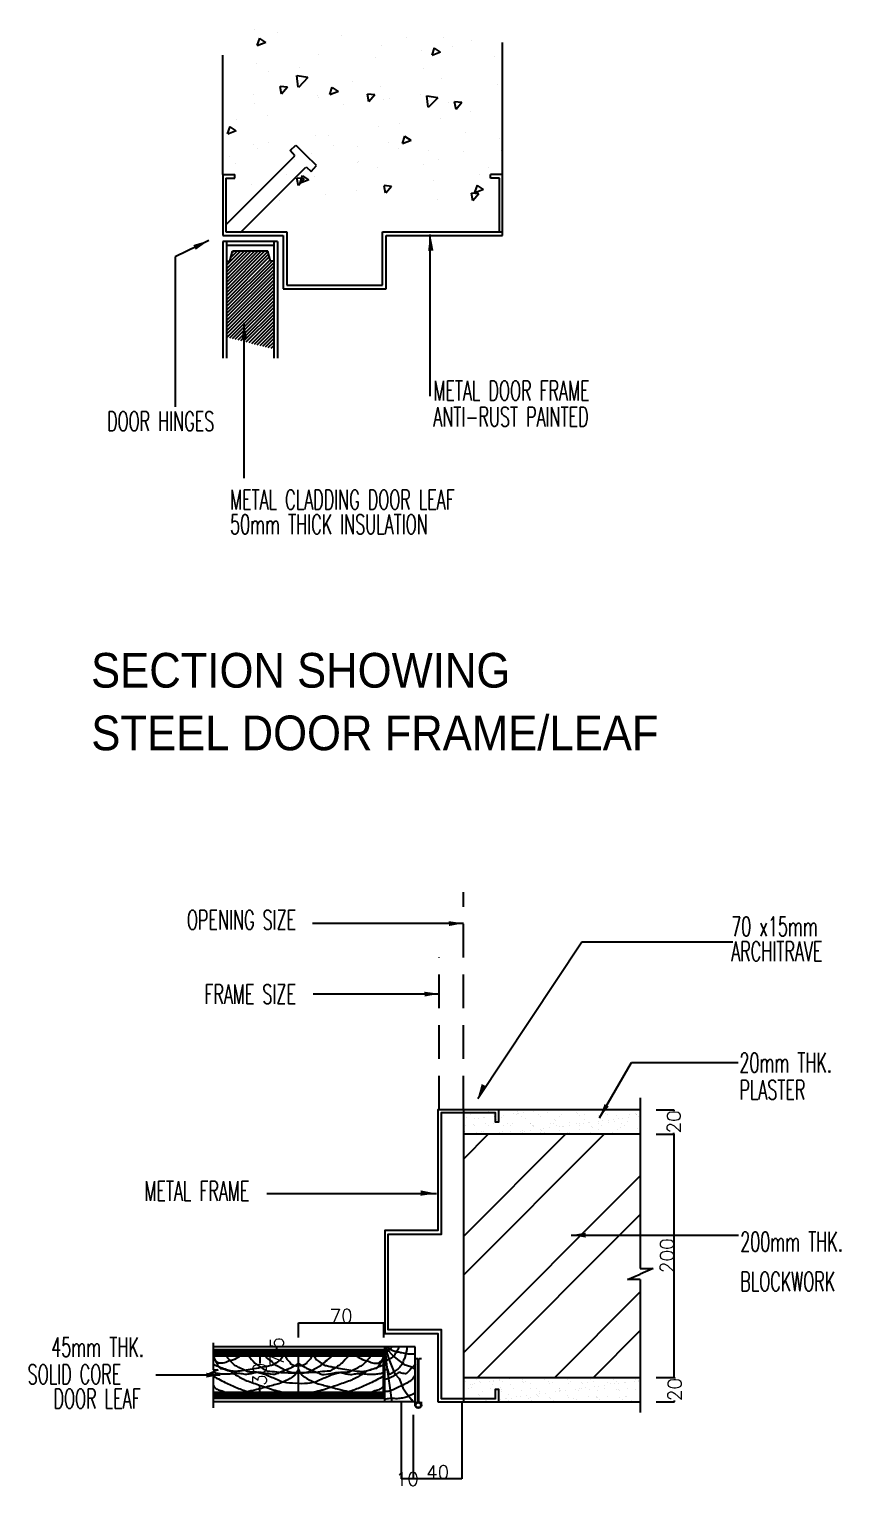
# Model space of a CAD drawing. Extents: x 16745 to 96825, y 100831 to 135285.
# Drawn here: x 24006 to 30012, y 124496 to 135285 of the extents above; entities that cross this region are included whole.
import ezdxf

# ---------------------------------------------------------------- set-up
doc = ezdxf.new("R2010")
doc.units = 0
doc.header["$LTSCALE"] = 1000
doc.header["$MEASUREMENT"] = 0
doc.header["$PDMODE"] = 34
doc.linetypes.add('HIDDEN', pattern=[0.375, 0.25, -0.125])
doc.layers.get('0').update_dxf_attribs({"linetype": 'CONTINUOUS'})
doc.layers.get('DEFPOINTS').update_dxf_attribs({"linetype": 'CONTINUOUS'})
for name, color, linetype in [('CON-MARK', 7, 'CONTINUOUS'), ('DIM', 2, 'CONTINUOUS'), ('DOOR', 3, 'CONTINUOUS'), ('Hatch', 11, 'CONTINUOUS'), ('HATCH-WOOD', 11, 'CONTINUOUS'), ('JAM', 6, 'CONTINUOUS'), ('TXT', 2, 'CONTINUOUS'), ('TXT1', 2, 'CONTINUOUS'), ('WALL', 2, 'CONTINUOUS')]:
    doc.layers.add(name, color=color, linetype=linetype)
doc.styles.add('ROMANS', font='ROMANS.SHX', dxfattribs={"height": 100})
doc.styles.add('TTXT', font='swisse.ttf', dxfattribs={"width": 0.6})
doc.dimstyles.new('R50', dxfattribs={"dimscale": 0, "dimtxt": 0.16, "dimasz": 0.1, "dimexe": 0.03, "dimexo": 0.03, "dimgap": 0.08, "dimtad": 1, "dimdec": 0, "dimlfac": 1000, "dimzin": 13, "dimdsep": 46, "dimtxsty": 'ROMANS', "dimblk": 'ARCHTICK', "dimcen": 0.09, "dimclrd": 4, "dimclre": 4, "dimclrt": 2, "dimadec": 0, "dimazin": 0, "dimtfac": 1, "dimtdec": 0, "dimtofl": 0, "dimtmove": 2, "dimatfit": 3, "dimldrblk": 'CLOSEDBLANK', "dimfxl": 0, "dimtolj": 1, "dimtzin": 0, "dimarcsym": 0})

# ---------------------------------------------------------------- blocks, each defined once
blk = doc.blocks.new('*X3')
at = {"color": 0, "linetype": 'Continuous'}
for p, q in [((301.995, 460.952), (301.995, 460.952)), ((302.09, 461.118), (302.09, 461.118)), ((302.719, 461.077), (302.719, 461.077)), ((302.9, 461.147), (302.9, 461.147)), ((302.929, 460.954), (302.929, 460.954)), ((303.353, 460.933), (303.353, 460.933)), ((303.76, 460.987), (303.76, 460.987)), ((303.863, 460.955), (303.863, 460.955)), ((303.916, 461.007), (303.916, 461.007)), ((303.919, 461.067), (303.919, 461.067)), ((303.975, 461.016), (303.975, 461.016)), ((304.16, 461.039), (304.16, 461.039)), ((304.452, 461.153), (304.452, 461.153)), ((304.568, 461.093), (304.568, 461.093)), ((304.724, 461.114), (304.724, 461.114)), ((304.798, 460.957), (304.798, 460.957)), ((304.968, 461.146), (304.968, 461.146)), ((305.138, 461.041), (305.138, 461.041)), ((305.732, 460.959), (305.732, 460.959)), ((306.338, 461.03), (306.338, 461.03)), ((306.393, 460.98), (306.393, 460.98)), ((306.454, 460.911), (306.454, 460.911)), ((306.666, 460.96), (306.666, 460.96)), ((307.239, 460.921), (307.239, 460.921)), ((307.556, 461.004), (307.556, 461.004)), ((307.6, 460.962), (307.6, 460.962)), ((308.006, 460.917), (308.006, 460.917)), ((308.535, 460.964), (308.535, 460.964)), ((308.757, 460.993), (308.757, 460.993)), ((308.812, 460.943), (308.812, 460.943)), ((308.817, 460.947), (308.817, 460.947)), ((301.728, 460.84), (301.728, 460.84)), ((301.738, 460.72), (301.738, 460.72)), ((301.782, 460.491), (301.782, 460.491)), ((301.817, 460.814), (301.817, 460.814)), ((302.108, 460.539), (302.108, 460.539)), ((302.116, 460.54), (302.116, 460.54)), ((302.145, 460.774), (302.145, 460.774)), ((302.171, 460.49), (302.171, 460.49)), ((302.301, 460.795), (302.301, 460.795)), ((302.513, 460.85), (302.513, 460.85)), ((302.545, 460.827), (302.545, 460.827)), ((302.59, 460.573), (302.59, 460.573)), ((302.716, 460.493), (302.716, 460.493)), ((302.919, 460.569), (302.919, 460.569)), ((302.953, 460.88), (302.953, 460.88)), ((303.018, 460.804), (303.018, 460.804)), ((303.073, 460.753), (303.073, 460.753)), ((303.109, 460.901), (303.109, 460.901)), ((303.28, 460.846), (303.28, 460.846)), ((303.334, 460.514), (303.334, 460.514)), ((303.524, 460.575), (303.524, 460.575)), ((303.65, 460.494), (303.65, 460.494)), ((303.704, 460.579), (303.704, 460.579)), ((304.091, 460.875), (304.091, 460.875)), ((304.236, 460.777), (304.236, 460.777)), ((304.458, 460.577), (304.458, 460.577)), ((304.471, 460.575), (304.471, 460.575)), ((304.534, 460.504), (304.534, 460.504)), ((304.585, 460.496), (304.585, 460.496)), ((304.59, 460.453), (304.59, 460.453)), ((304.844, 460.353), (304.844, 460.353)), ((304.876, 460.885), (304.876, 460.885)), ((304.895, 460.307), (304.895, 460.307)), ((305, 460.373), (305, 460.373)), ((305.244, 460.405), (305.244, 460.405)), ((305.282, 460.604), (305.282, 460.604)), ((305.392, 460.578), (305.392, 460.578)), ((305.436, 460.767), (305.436, 460.767)), ((305.491, 460.716), (305.491, 460.716)), ((305.519, 460.498), (305.519, 460.498)), ((305.643, 460.882), (305.643, 460.882)), ((305.652, 460.459), (305.652, 460.459)), ((305.752, 460.477), (305.752, 460.477)), ((305.808, 460.48), (305.808, 460.48)), ((306.052, 460.512), (306.052, 460.512)), ((306.067, 460.614), (306.067, 460.614)), ((306.327, 460.58), (306.327, 460.58)), ((306.453, 460.499), (306.453, 460.499)), ((306.459, 460.565), (306.459, 460.565)), ((306.473, 460.333), (306.473, 460.333)), ((306.616, 460.586), (306.616, 460.586)), ((306.654, 460.74), (306.654, 460.74)), ((306.834, 460.611), (306.834, 460.611)), ((306.859, 460.618), (306.859, 460.618)), ((306.953, 460.467), (306.953, 460.467)), ((307.008, 460.416), (307.008, 460.416)), ((307.258, 460.343), (307.258, 460.343)), ((307.261, 460.582), (307.261, 460.582)), ((307.267, 460.672), (307.267, 460.672)), ((307.387, 460.501), (307.387, 460.501)), ((307.423, 460.692), (307.423, 460.692)), ((307.645, 460.64), (307.645, 460.64)), ((307.667, 460.724), (307.667, 460.724)), ((307.855, 460.73), (307.855, 460.73)), ((307.91, 460.679), (307.91, 460.679)), ((308.025, 460.339), (308.025, 460.339)), ((308.074, 460.778), (308.074, 460.778)), ((308.171, 460.44), (308.171, 460.44)), ((308.195, 460.583), (308.195, 460.583)), ((308.231, 460.798), (308.231, 460.798)), ((308.322, 460.503), (308.322, 460.503)), ((308.43, 460.65), (308.43, 460.65)), ((308.474, 460.831), (308.474, 460.831)), ((308.836, 460.368), (308.836, 460.368)), ((308.882, 460.884), (308.882, 460.884)), ((301.747, 460.262), (301.747, 460.262)), ((302.237, 460.201), (302.237, 460.201)), ((302.432, 460.251), (302.432, 460.251)), ((302.532, 460.272), (302.532, 460.272)), ((303.172, 460.202), (303.172, 460.202)), ((303.299, 460.268), (303.299, 460.268)), ((303.385, 460.161), (303.385, 460.161)), ((303.629, 460.193), (303.629, 460.193)), ((303.633, 460.24), (303.633, 460.24)), ((303.688, 460.19), (303.688, 460.19)), ((304.037, 460.246), (304.037, 460.246)), ((304.106, 460.204), (304.106, 460.204)), ((304.11, 460.297), (304.11, 460.297)), ((304.193, 460.267), (304.193, 460.267)), ((304.437, 460.299), (304.437, 460.299)), ((304.851, 460.214), (304.851, 460.214)), ((305.04, 460.206), (305.04, 460.206)), ((305.662, 460.304), (305.662, 460.304)), ((305.974, 460.208), (305.974, 460.208)), ((306.051, 460.203), (306.051, 460.203)), ((306.908, 460.209), (306.908, 460.209)), ((307.269, 460.177), (307.269, 460.177)), ((307.843, 460.211), (307.843, 460.211)), ((308.47, 460.167), (308.47, 460.167))]:
    blk.add_line(p, q, dxfattribs=at)
blk = doc.blocks.new('*X2')
at = {"color": 0, "linetype": 'Continuous'}
for p, q in [((302.449, 450.135), (302.449, 450.135)), ((303.995, 450.143), (303.995, 450.143)), ((301.7, 449.56), (301.7, 449.56)), ((301.706, 450.019), (301.706, 450.019)), ((301.761, 449.969), (301.761, 449.969)), ((301.892, 449.677), (301.892, 449.677)), ((301.98, 449.878), (301.98, 449.878)), ((302.022, 449.729), (302.022, 449.729)), ((302.087, 449.857), (302.087, 449.857)), ((302.136, 449.898), (302.136, 449.898)), ((302.245, 450.049), (302.245, 450.049)), ((302.371, 449.969), (302.371, 449.969)), ((302.38, 449.931), (302.38, 449.931)), ((302.467, 449.557), (302.467, 449.557)), ((302.787, 449.984), (302.787, 449.984)), ((302.827, 449.678), (302.827, 449.678)), ((302.872, 449.867), (302.872, 449.867)), ((302.924, 449.993), (302.924, 449.993)), ((302.944, 450.005), (302.944, 450.005)), ((303.179, 450.051), (303.179, 450.051)), ((303.187, 450.037), (303.187, 450.037)), ((303.223, 449.719), (303.223, 449.719)), ((303.278, 449.668), (303.278, 449.668)), ((303.278, 449.586), (303.278, 449.586)), ((303.305, 449.97), (303.305, 449.97)), ((303.595, 450.09), (303.595, 450.09)), ((303.64, 449.863), (303.64, 449.863)), ((303.751, 450.111), (303.751, 450.111)), ((303.761, 449.68), (303.761, 449.68)), ((304.063, 449.596), (304.063, 449.596)), ((304.113, 450.053), (304.113, 450.053)), ((304.124, 449.982), (304.124, 449.982)), ((304.18, 449.932), (304.18, 449.932)), ((304.24, 449.972), (304.24, 449.972)), ((304.441, 449.693), (304.441, 449.693)), ((304.45, 449.893), (304.45, 449.893)), ((304.695, 449.682), (304.695, 449.682)), ((304.83, 449.592), (304.83, 449.592)), ((305.047, 450.054), (305.047, 450.054)), ((305.174, 449.974), (305.174, 449.974)), ((305.235, 449.903), (305.235, 449.903)), ((305.343, 449.956), (305.343, 449.956)), ((305.487, 449.563), (305.487, 449.563)), ((305.629, 449.684), (305.629, 449.684)), ((305.641, 449.682), (305.641, 449.682)), ((305.641, 449.621), (305.641, 449.621)), ((305.643, 449.583), (305.643, 449.583)), ((305.696, 449.632), (305.696, 449.632)), ((305.887, 449.615), (305.887, 449.615)), ((305.982, 450.056), (305.982, 450.056)), ((306.002, 449.899), (306.002, 449.899)), ((306.108, 449.975), (306.108, 449.975)), ((306.294, 449.669), (306.294, 449.669)), ((306.426, 449.631), (306.426, 449.631)), ((306.45, 449.69), (306.45, 449.69)), ((306.543, 449.946), (306.543, 449.946)), ((306.564, 449.685), (306.564, 449.685)), ((306.598, 449.895), (306.598, 449.895)), ((306.694, 449.722), (306.694, 449.722)), ((306.813, 449.928), (306.813, 449.928)), ((306.859, 449.656), (306.859, 449.656)), ((306.916, 450.058), (306.916, 450.058)), ((307.042, 449.977), (307.042, 449.977)), ((307.102, 449.775), (307.102, 449.775)), ((307.193, 449.628), (307.193, 449.628)), ((307.258, 449.796), (307.258, 449.796)), ((307.498, 449.687), (307.498, 449.687)), ((307.502, 449.828), (307.502, 449.828)), ((307.598, 449.938), (307.598, 449.938)), ((307.761, 449.919), (307.761, 449.919)), ((307.85, 450.059), (307.85, 450.059)), ((307.909, 449.882), (307.909, 449.882)), ((307.977, 449.979), (307.977, 449.979)), ((308.004, 449.657), (308.004, 449.657)), ((308.06, 449.645), (308.06, 449.645)), ((308.065, 449.902), (308.065, 449.902)), ((308.115, 449.595), (308.115, 449.595)), ((308.309, 449.934), (308.309, 449.934)), ((308.365, 449.934), (308.365, 449.934)), ((308.432, 449.689), (308.432, 449.689)), ((308.717, 449.988), (308.717, 449.988)), ((308.784, 450.061), (308.784, 450.061)), ((308.789, 449.667), (308.789, 449.667)), ((308.873, 450.009), (308.873, 450.009)), ((308.911, 449.98), (308.911, 449.98)), ((308.962, 449.909), (308.962, 449.909)), ((302.106, 449.279), (302.106, 449.279)), ((302.321, 449.456), (302.321, 449.456)), ((302.376, 449.405), (302.376, 449.405)), ((302.413, 449.158), (302.413, 449.158)), ((302.487, 449.298), (302.487, 449.298)), ((302.613, 449.217), (302.613, 449.217)), ((302.637, 449.166), (302.637, 449.166)), ((302.656, 449.19), (302.656, 449.19)), ((302.891, 449.289), (302.891, 449.289)), ((303.064, 449.244), (303.064, 449.244)), ((303.22, 449.264), (303.22, 449.264)), ((303.421, 449.3), (303.421, 449.3)), ((303.464, 449.296), (303.464, 449.296)), ((303.539, 449.429), (303.539, 449.429)), ((303.548, 449.219), (303.548, 449.219)), ((303.658, 449.285), (303.658, 449.285)), ((303.837, 449.156), (303.837, 449.156)), ((303.871, 449.35), (303.871, 449.35)), ((304.028, 449.371), (304.028, 449.371)), ((304.272, 449.403), (304.272, 449.403)), ((304.355, 449.301), (304.355, 449.301)), ((304.469, 449.315), (304.469, 449.315)), ((304.482, 449.221), (304.482, 449.221)), ((304.679, 449.456), (304.679, 449.456)), ((304.739, 449.419), (304.739, 449.419)), ((304.795, 449.368), (304.795, 449.368)), ((304.835, 449.477), (304.835, 449.477)), ((305.079, 449.509), (305.079, 449.509)), ((305.254, 449.325), (305.254, 449.325)), ((305.29, 449.303), (305.29, 449.303)), ((305.416, 449.222), (305.416, 449.222)), ((305.957, 449.392), (305.957, 449.392)), ((306.021, 449.321), (306.021, 449.321)), ((306.224, 449.305), (306.224, 449.305)), ((306.35, 449.224), (306.35, 449.224)), ((306.832, 449.35), (306.832, 449.35)), ((307.158, 449.382), (307.158, 449.382)), ((307.158, 449.306), (307.158, 449.306)), ((307.213, 449.331), (307.213, 449.331)), ((307.285, 449.226), (307.285, 449.226)), ((307.617, 449.36), (307.617, 449.36)), ((308.092, 449.308), (308.092, 449.308)), ((308.219, 449.228), (308.219, 449.228)), ((308.342, 449.162), (308.342, 449.162)), ((308.376, 449.356), (308.376, 449.356)), ((308.384, 449.356), (308.384, 449.356)), ((308.586, 449.194), (308.586, 449.194))]:
    blk.add_line(p, q, dxfattribs=at)
blk = doc.blocks.new('_ARCHTICK')
at = {"color": 0, "linetype": 'ByBlock', "const_width": 0.15}
blk.add_lwpolyline([(-0.5, -0.5), (0.5, 0.5)], dxfattribs=at)
blk = doc.blocks.new('*D16')
at = {"layer": 'DEFPOINTS', "color": 0, "linetype": 'Continuous'}
for p in [(26629, 125717), (25999, 125607), (26629, 125607)]:
    blk.add_point(p, dxfattribs=at)
at = {"layer": 'DIM', "color": 4, "linetype": 'Continuous', "lineweight": -2}
for p, q in [((25999, 125607), (25999, 125717)), ((25999, 125717), (26629, 125717)), ((26629, 125607), (26629, 125717))]:
    blk.add_line(p, q, dxfattribs=at)
at = {"layer": 'DIM', "color": 4, "linetype": 'Continuous', "lineweight": -2, "xscale": 0.1, "yscale": 0.1, "zscale": 0.1, "rotation": 180}
blk.add_blockref('_ARCHTICK', (25999, 125717), dxfattribs=at)
at = {"layer": 'DIM', "color": 4, "linetype": 'Continuous', "lineweight": -2, "xscale": 0.1, "yscale": 0.1, "zscale": 0.1}
blk.add_blockref('_ARCHTICK', (26629, 125717), dxfattribs=at)
at = {"layer": 'DIM', "color": 2, "linetype": 'Continuous', "insert": (26314, 125767), "char_height": 100, "attachment_point": 5, "style": 'ROMANS'}
blk.add_mtext('\\A1;70', dxfattribs=at)
blk = doc.blocks.new('_ClosedBlank')
at = {"color": 0, "linetype": 'ByBlock', "lineweight": -2}
for p, q in [((-1, 0), (0, 0)), ((0, 0), (-1, 0)), ((-1, 0), (-1, 0))]:
    blk.add_line(p, q, dxfattribs=at)
blk = doc.blocks.new('*D15')
at = {"layer": 'DEFPOINTS', "color": 0, "linetype": 'Continuous'}
for p in [(27208, 125133), (26848, 124665), (26848, 124562)]:
    blk.add_point(p, dxfattribs=at)
at = {"layer": 'DIM', "color": 4, "linetype": 'Continuous', "lineweight": -2}
for p, q in [((27208, 125133), (27208, 124562)), ((26848, 124665), (26848, 124562)), ((27208, 124562), (26848, 124562))]:
    blk.add_line(p, q, dxfattribs=at)
at = {"layer": 'DIM', "color": 4, "linetype": 'Continuous', "lineweight": -2, "xscale": 0.1, "yscale": 0.1, "zscale": 0.1, "rotation": 180}
blk.add_blockref('_ARCHTICK', (26848, 124562), dxfattribs=at)
at = {"layer": 'DIM', "color": 4, "linetype": 'Continuous', "lineweight": -2, "xscale": 0.1, "yscale": 0.1, "zscale": 0.1}
blk.add_blockref('_ARCHTICK', (27208, 124562), dxfattribs=at)
at = {"layer": 'DIM', "color": 2, "linetype": 'Continuous', "insert": (27028, 124612), "char_height": 100, "attachment_point": 5, "style": 'ROMANS'}
blk.add_mtext('\\A1;40', dxfattribs=at)
blk = doc.blocks.new('*D14')
at = {"layer": 'DEFPOINTS', "color": 0, "linetype": 'Continuous'}
for p in [(25838, 125538), (25878, 125538), (25926, 125471)]:
    blk.add_point(p, dxfattribs=at)
at = {"layer": 'DIM', "color": 4, "linetype": 'Continuous', "lineweight": -2}
for p, q in [((25878, 125538), (25838, 125538)), ((25838, 125471), (25838, 125538)), ((25926, 125471), (25838, 125471))]:
    blk.add_line(p, q, dxfattribs=at)
at = {"layer": 'DIM', "color": 4, "linetype": 'Continuous', "lineweight": -2, "xscale": 0.1, "yscale": 0.1, "zscale": 0.1}
for p, rotation in [((25838, 125538), 90), ((25838, 125471), 270)]:
    blk.add_blockref('_ARCHTICK', p, dxfattribs=dict(at, rotation=rotation))
at = {"layer": 'DIM', "color": 2, "linetype": 'Continuous', "insert": (25838, 125505), "char_height": 100, "attachment_point": 5, "rotation": 90, "style": 'ROMANS'}
blk.add_mtext('\\A1;7.5', dxfattribs=at)
blk = doc.blocks.new('*D13')
at = {"layer": 'DEFPOINTS', "color": 0, "linetype": 'Continuous'}
for p in [(25908, 125471), (25712, 125201), (25908, 125201)]:
    blk.add_point(p, dxfattribs=at)
at = {"layer": 'DIM', "color": 4, "linetype": 'Continuous', "lineweight": -2}
for p, q in [((25908, 125471), (25712, 125471)), ((25712, 125471), (25712, 125417)), ((25712, 125201), (25712, 125255)), ((25908, 125201), (25712, 125201))]:
    blk.add_line(p, q, dxfattribs=at)
at = {"layer": 'DIM', "color": 4, "linetype": 'Continuous', "lineweight": -2, "xscale": 0.1, "yscale": 0.1, "zscale": 0.1}
for p, rotation in [((25712, 125471), 90), ((25712, 125201), 270)]:
    blk.add_blockref('_ARCHTICK', p, dxfattribs=dict(at, rotation=rotation))
at = {"layer": 'DIM', "color": 2, "linetype": 'Continuous', "insert": (25712, 125336), "char_height": 100, "attachment_point": 5, "rotation": 90, "style": 'ROMANS'}
blk.add_mtext('\\A1;30', dxfattribs=at)
blk = doc.blocks.new('*D12')
at = {"layer": 'DEFPOINTS', "color": 0, "linetype": 'Continuous'}
for p in [(26758, 125133), (26848, 125036), (26758, 124562)]:
    blk.add_point(p, dxfattribs=at)
at = {"layer": 'DIM', "color": 4, "linetype": 'Continuous', "lineweight": -2}
for p, q in [((26758, 125133), (26758, 124562)), ((26848, 125036), (26848, 124562)), ((26848, 124562), (26758, 124562))]:
    blk.add_line(p, q, dxfattribs=at)
at = {"layer": 'DIM', "color": 4, "linetype": 'Continuous', "lineweight": -2, "xscale": 0.1, "yscale": 0.1, "zscale": 0.1, "rotation": 180}
blk.add_blockref('_ARCHTICK', (26758, 124562), dxfattribs=at)
at = {"layer": 'DIM', "color": 4, "linetype": 'Continuous', "lineweight": -2, "xscale": 0.1, "yscale": 0.1, "zscale": 0.1}
blk.add_blockref('_ARCHTICK', (26848, 124562), dxfattribs=at)
at = {"layer": 'DIM', "color": 2, "linetype": 'Continuous', "insert": (26803, 124562), "char_height": 100, "attachment_point": 5, "style": 'ROMANS'}
blk.add_mtext('\\A1;10', dxfattribs=at)
blk = doc.blocks.new('*X5')
at = {"color": 0}
for p, q in [((332.931, 435.0335), (332.9358, 435.0393)), ((332.9373, 435.0327), (332.9362, 435.039)), ((332.9652, 435.0384), (332.9652, 435.0384)), ((333.0946, 435.0393), (333.0946, 435.0393)), ((332.9139, 435.0314), (332.9139, 435.0314)), ((332.927, 435.0299), (332.934, 435.0326)), ((332.927, 435.0299), (332.932, 435.0266)), ((332.931, 435.0335), (332.937, 435.033)), ((332.9324, 435.0263), (332.9344, 435.0324)), ((333.0027, 435.0273), (333.0075, 435.033)), ((333.0027, 435.0273), (333.0087, 435.0267)), ((333.009, 435.0265), (333.0079, 435.0327)), ((333.0317, 435.031), (333.0317, 435.031)), ((333.0567, 435.0343), (333.0567, 435.0343)), ((333.0708, 435.0219), (333.0778, 435.0246)), ((333.0745, 435.021), (333.0793, 435.0267)), ((333.0761, 435.0183), (333.0781, 435.0243)), ((333.0808, 435.0202), (333.0796, 435.0265)), ((333.1178, 435.0261), (333.1178, 435.0261)), ((332.9307, 435.0177), (332.9307, 435.0177)), ((332.9685, 435.0227), (332.9685, 435.0227)), ((333.0664, 435.019), (333.0664, 435.019)), ((333.0708, 435.0219), (333.0757, 435.0186)), ((333.0745, 435.021), (333.0804, 435.0205)), ((333.089, 435.0178), (333.089, 435.0178)), ((332.9228, 435.0117), (332.9228, 435.0117)), ((332.964, 435.0051), (332.964, 435.0051)), ((332.9762, 435.0094), (332.9762, 435.0094)), ((333.0145, 435.0115), (333.0145, 435.0115)), ((333.0295, 435.0072), (333.0295, 435.0072)), ((333.0307, 435.0078), (333.0307, 435.0078)), ((333.0829, 435.0049), (333.0829, 435.0049)), ((333.1314, 435.0082), (333.1314, 435.0082)), ((333.1363, 435.0027), (333.1363, 435.0027)), ((332.9126, 434.9981), (332.9126, 434.9981)), ((332.9439, 434.9983), (332.9439, 434.9983)), ((332.9724, 434.9977), (332.9724, 434.9977)), ((332.9867, 434.9897), (332.9937, 434.9923)), ((332.9867, 434.9897), (332.9917, 434.9863)), ((332.992, 434.986), (332.9941, 434.9921)), ((332.9972, 434.996), (332.9972, 434.996)), ((333.0054, 434.9916), (333.0054, 434.9916)), ((333.0304, 434.9949), (333.0304, 434.9949)), ((333.0506, 434.9937), (333.0506, 434.9937)), ((333.0683, 434.9999), (333.0683, 434.9999)), ((333.104, 434.9915), (333.104, 434.9915)), ((333.113, 434.9958), (333.113, 434.9958)), ((333.1166, 434.9928), (333.1166, 434.9928)), ((332.9141, 434.9877), (332.9141, 434.9877)), ((332.9422, 434.9833), (332.9422, 434.9833)), ((333.0133, 434.9783), (333.0133, 434.9783)), ((333.0547, 434.9858), (333.0547, 434.9858)), ((333.0652, 434.9858), (333.0652, 434.9858)), ((333.1304, 434.9817), (333.1374, 434.9843)), ((333.1304, 434.9817), (333.1354, 434.9783)), ((333.1358, 434.978), (333.1378, 434.9841)), ((332.9114, 434.9648), (332.9114, 434.9648)), ((332.9381, 434.9658), (332.9381, 434.9658)), ((332.9628, 434.9719), (332.9628, 434.9719)), ((332.9964, 434.9758), (332.9964, 434.9758)), ((333.1051, 434.9687), (333.1051, 434.9687)), ((333.1302, 434.972), (333.1302, 434.972)), ((332.9449, 434.9583), (332.9497, 434.9641)), ((332.9449, 434.9583), (332.9509, 434.9578)), ((332.9512, 434.9575), (332.95, 434.9638)), ((332.9563, 434.9586), (332.9563, 434.9586)), ((332.9648, 434.9545), (332.9726, 434.9626)), ((332.9648, 434.9545), (332.9737, 434.9531)), ((332.9741, 434.9528), (332.973, 434.9623)), ((333.0041, 434.9554), (333.0041, 434.9554)), ((333.0096, 434.9563), (333.0096, 434.9563)), ((333.0166, 434.952), (333.0214, 434.9578)), ((333.0229, 434.9513), (333.0218, 434.9575)), ((333.042, 434.9604), (333.042, 434.9604)), ((333.063, 434.9541), (333.063, 434.9541)), ((333.064, 434.9525), (333.064, 434.9525)), ((333.1153, 434.9595), (333.1153, 434.9595)), ((332.9159, 434.9438), (332.9159, 434.9438)), ((332.9791, 434.9521), (332.9791, 434.9521)), ((333.0121, 434.945), (333.0121, 434.945)), ((333.0166, 434.952), (333.0226, 434.9515)), ((333.0346, 434.9408), (333.0346, 434.9408)), ((333.0464, 434.9494), (333.0534, 434.9521)), ((333.0464, 434.9494), (333.0514, 434.946)), ((333.0517, 434.9458), (333.0538, 434.9518)), ((333.0716, 434.9379), (333.0793, 434.946)), ((333.0808, 434.9363), (333.0797, 434.9458)), ((333.0883, 434.9458), (333.0931, 434.9515)), ((333.0883, 434.9458), (333.0943, 434.9452)), ((333.0929, 434.9508), (333.0929, 434.9508)), ((333.0946, 434.945), (333.0935, 434.9512)), ((333.1164, 434.9518), (333.1164, 434.9518)), ((332.9615, 434.9386), (332.9615, 434.9386)), ((332.9762, 434.9308), (332.9762, 434.9308)), ((333.0716, 434.9379), (333.0804, 434.9365)), ((333.0788, 434.9293), (333.0788, 434.9293)), ((333.1039, 434.9326), (333.1039, 434.9326)), ((332.9179, 434.9208), (332.9179, 434.9208)), ((332.9624, 434.9171), (332.9694, 434.9198)), ((332.9624, 434.9171), (332.9674, 434.9138)), ((332.9677, 434.9135), (332.9697, 434.9196)), ((333.0157, 434.921), (333.0157, 434.921)), ((333.0628, 434.9192), (333.0628, 434.9192)), ((333.1141, 434.9262), (333.1141, 434.9262)), ((332.9368, 434.9075), (332.9368, 434.9075)), ((332.9528, 434.9127), (332.9528, 434.9127)), ((332.9603, 434.9053), (332.9603, 434.9053)), ((332.9778, 434.916), (332.9778, 434.916)), ((332.9902, 434.9053), (332.9902, 434.9053)), ((333.0108, 434.9117), (333.0108, 434.9117)), ((333.1061, 434.9091), (333.1131, 434.9118)), ((333.1061, 434.9091), (333.1111, 434.9058)), ((333.1114, 434.9055), (333.1135, 434.9116)), ((333.0436, 434.903), (333.0436, 434.903)), ((333.0969, 434.9007), (333.0969, 434.9007)), ((333.1154, 434.8981), (333.1154, 434.8981))]:
    blk.add_line(p, q, dxfattribs=at)
blk = doc.blocks.new('*D11')
at = {"layer": 'DEFPOINTS', "color": 0, "linetype": 'Continuous'}
for p in [(28644, 127113), (28644, 125313), (28776, 125313)]:
    blk.add_point(p, dxfattribs=at)
at = {"layer": 'DIM', "color": 4, "linetype": 'Continuous', "lineweight": -2}
for p, q in [((28644, 127113), (28776, 127113)), ((28776, 127113), (28776, 125313)), ((28644, 125313), (28776, 125313))]:
    blk.add_line(p, q, dxfattribs=at)
at = {"layer": 'DIM', "color": 4, "linetype": 'Continuous', "lineweight": -2, "xscale": 0.1, "yscale": 0.1, "zscale": 0.1}
for p, rotation in [((28776, 127113), 90), ((28776, 125313), 270)]:
    blk.add_blockref('_ARCHTICK', p, dxfattribs=dict(at, rotation=rotation))
at = {"layer": 'DIM', "color": 2, "linetype": 'Continuous', "insert": (28726, 126213), "char_height": 100, "attachment_point": 5, "rotation": 90, "style": 'ROMANS'}
blk.add_mtext('\\A1;200', dxfattribs=at)
blk = doc.blocks.new('*D10')
at = {"layer": 'DEFPOINTS', "color": 0, "linetype": 'Continuous'}
for p in [(28644, 125313), (28644, 125133), (28782, 125133)]:
    blk.add_point(p, dxfattribs=at)
at = {"layer": 'DIM', "color": 4, "linetype": 'Continuous', "lineweight": -2}
for p, q in [((28644, 125313), (28782, 125313)), ((28782, 125313), (28782, 125304)), ((28644, 125133), (28782, 125133)), ((28782, 125133), (28782, 125142))]:
    blk.add_line(p, q, dxfattribs=at)
at = {"layer": 'DIM', "color": 4, "linetype": 'Continuous', "lineweight": -2, "xscale": 0.1, "yscale": 0.1, "zscale": 0.1}
for p, rotation in [((28782, 125313), 90), ((28782, 125133), 270)]:
    blk.add_blockref('_ARCHTICK', p, dxfattribs=dict(at, rotation=rotation))
at = {"layer": 'DIM', "color": 2, "linetype": 'Continuous', "insert": (28782, 125223), "char_height": 100, "attachment_point": 5, "rotation": 90, "style": 'ROMANS'}
blk.add_mtext('\\A1;20', dxfattribs=at)
blk = doc.blocks.new('*D9')
at = {"layer": 'DEFPOINTS', "color": 0, "linetype": 'Continuous'}
for p in [(28644, 127293), (28644, 127113), (28776, 127113)]:
    blk.add_point(p, dxfattribs=at)
at = {"layer": 'DIM', "color": 4, "linetype": 'Continuous', "lineweight": -2}
for p, q in [((28644, 127293), (28776, 127293)), ((28776, 127293), (28776, 127284)), ((28644, 127113), (28776, 127113)), ((28776, 127113), (28776, 127122))]:
    blk.add_line(p, q, dxfattribs=at)
at = {"layer": 'DIM', "color": 4, "linetype": 'Continuous', "lineweight": -2, "xscale": 0.1, "yscale": 0.1, "zscale": 0.1}
for p, rotation in [((28776, 127293), 90), ((28776, 127113), 270)]:
    blk.add_blockref('_ARCHTICK', p, dxfattribs=dict(at, rotation=rotation))
at = {"layer": 'DIM', "color": 2, "linetype": 'Continuous', "insert": (28776, 127203), "char_height": 100, "attachment_point": 5, "rotation": 90, "style": 'ROMANS'}
blk.add_mtext('\\A1;20', dxfattribs=at)

msp = doc.modelspace()

# ---------------------------------------------------------------- hatches: boundary and pattern name
at = {"layer": 'DOOR'}
h = msp.add_hatch(dxfattribs=at)
h.set_pattern_fill('ANSI31', color=11, scale=144, style=0)
h.set_pattern_definition([(45, (613075.548, 1454453.527), (-12.72792206, 12.72792206), [])])
h.paths.add_polyline_path([(25466.8733, 133007.6873), (25815.5178, 132919.9989), (25815.5178, 133569.2367), (25791.1339, 133569.2367), (25771.2387, 133641.6555), (25511.1524, 133641.6555), (25491.2571, 133569.2367), (25466.8733, 133569.2367)])
at = {"layer": 'Hatch', "linetype": 'Continuous'}
h = msp.add_hatch(dxfattribs=at)
h.set_pattern_fill('ANSI32', color=256, scale=1620, style=0)
h.set_pattern_definition([(45, (-66940.8, 181684.34), (-429.5674, 429.5674), []), (45, (-66654.45, 181684.34), (-429.5674, 429.5674), [])])
h.paths.add_polyline_path([(27219.2169, 127113.2706), (27219.2169, 125313.2706), (28527.9142, 125313.2706), (28527.9142, 126037.3644), (28433.1511, 126037.3644), (28527.9142, 126077.5414), (28622.6774, 126117.7185), (28527.9142, 126117.7185), (28527.9142, 127113.2706)])

# ---------------------------------------------------------------- linework, layer by layer
for p, q in [((27508.6955, 134209.0749), (27508.6955, 135185.8781)), ((25998.636, 125200.7706), (25998.636, 125470.7706)), ((25418.832, 125329.7876), (24942.2379, 125329.7876))]:
    msp.add_line(p, q)
at = {"layer": 'CON-MARK', "color": 7}
for p, q in [((28527.9142, 127381.0613), (28527.9142, 126117.7185)), ((28527.9142, 126037.3644), (28527.9142, 125053.4594)), ((25366.4171, 125568.805), (25366.4171, 125369.8708)), ((25366.4171, 125337.7291), (25366.4171, 125087.4474))]:
    msp.add_line(p, q, dxfattribs=at)
at = {"layer": 'CON-MARK', "color": 7, "linetype": 'Continuous'}
for p, q in [((28622.6774, 126117.7185), (28527.9142, 126077.5414)), ((28527.9142, 126117.7185), (28622.6774, 126117.7185)), ((28433.1511, 126037.3644), (28527.9142, 126077.5414)), ((28527.9142, 126037.3644), (28433.1511, 126037.3644)), ((25404.3224, 125369.8708), (25366.4171, 125353.8)), ((25366.4171, 125369.8708), (25404.3224, 125369.8708)), ((25328.5119, 125337.7291), (25366.4171, 125353.8)), ((25366.4171, 125337.7291), (25328.5119, 125337.7291))]:
    msp.add_line(p, q, dxfattribs=at)
at = {"layer": 'DIM', "linetype": 'Continuous'}
for p, q in [((26974.0339, 132570.6565), (26974.0339, 133765.773)), ((26103.0652, 128671.6494), (27219.2169, 128671.6494)), ((27324.8455, 127376.9304), (28094.4615, 128533.5859)), ((28094.4615, 128533.5859), (29212.3619, 128533.5859)), ((26107.013, 128150.3221), (27039.2169, 128150.3221)), ((28225.9087, 127231.7566), (28463.2098, 127640.8172)), ((28463.2098, 127640.8172), (29251.5073, 127640.8172)), ((25763.8862, 126673.1485), (27020.5694, 126673.1485)), ((28015.1445, 126365.5171), (29254.6942, 126364.9495))]:
    msp.add_line(p, q, dxfattribs=at)
at = {"layer": 'DIM', "color": 4, "linetype": 'HIDDEN'}
for p, q in [((27219.2169, 127293.2706), (27219.2169, 128902.8866)), ((27039.2169, 127293.2706), (27039.2169, 128420.4602))]:
    msp.add_line(p, q, dxfattribs=at)
at = {"layer": 'DIM', "color": 2, "linetype": 'Continuous'}
for points in [[(25238.0541, 133652.84), (25220.7473, 133688.4579), (25336.2544, 133722.5693)], [(26996.9673, 133647.5379), (26957.3811, 133646.4912), (26974.0339, 133765.773)], [(25618.0909, 132994.3481), (25578.5047, 132993.3013), (25595.1575, 133112.5832)], [(26902.3343, 126696.0819), (26901.2875, 126656.4958), (27020.5694, 126673.1485)]]:
    msp.add_solid(points, dxfattribs=at)
at = {"layer": 'DOOR', "color": 4}
for p, q in [((25438.6955, 134209.0749), (25438.6955, 135092.3369)), ((25936.7722, 134386.2315), (25979.9032, 134426.3683)), ((25979.9032, 134426.3683), (26060.2164, 134346.0957)), ((25460.2955, 133837.0919), (25971.1672, 134347.6815)), ((25971.1672, 134347.6815), (25936.7722, 134386.2315)), ((26132.9788, 134275.1701), (26051.7212, 134354.4867)), ((25569.3561, 133780.6749), (26053.8758, 134264.9272)), ((26054.4058, 134265.4638), (26093.3774, 134231.5471)), ((26093.3774, 134231.5471), (26132.9788, 134275.1701)), ((25466.8733, 133569.2367), (25491.2571, 133569.2367)), ((25491.2571, 133569.2367), (25511.1524, 133641.6555)), ((25771.2387, 133641.6555), (25511.1524, 133641.6555)), ((25791.1339, 133569.2367), (25771.2387, 133641.6555)), ((25815.5178, 133569.2367), (25791.1339, 133569.2367))]:
    msp.add_line(p, q, dxfattribs=at)
at = {"layer": 'DOOR', "color": 6}
for p, q in [((25843.6955, 133714.0749), (25438.6955, 133714.0749)), ((25438.6955, 133714.0749), (25438.6955, 132852.4842)), ((25466.8733, 133714.0749), (25466.8733, 132852.4842)), ((25815.5178, 133683.9003), (25466.8733, 133683.9003)), ((25815.5178, 133714.0749), (25815.5178, 132852.4842)), ((25843.6955, 133714.0749), (25843.6955, 132852.4842))]:
    msp.add_line(p, q, dxfattribs=at)
at = {"layer": 'Hatch', "color": 4}
for p, q in [((25336.2544, 133722.5693), (25085.7029, 133600.6439)), ((25085.7029, 133600.6439), (25085.7029, 132491.2144)), ((25595.1575, 133112.5832), (25595.1575, 131964.2879))]:
    msp.add_line(p, q, dxfattribs=at)
at = {"layer": 'HATCH-WOOD', "linetype": 'Continuous'}
for points in [[(25566.0047, 125470.7706, -0.021752513), (25547.7127, 125456.995, -0.0450680836), (25538.0621, 125451.5726, -0.0423817299), (25481.6923, 125431.8152, -0.0574266364), (25439.9891, 125417.2792, -0.0199031964), (25413.0167, 125418.0414, -0.0546337649), (25403.3156, 125419.7788, -0.0372071914), (25390.0694, 125434.194, 0.0495509571), (25376.8232, 125439.6093, 0.0229535964), (25374.2372, 125440.2508, 0.0107460851), (25368.636, 125441.2456)], [(25882.7177, 125470.7706, -0.0529027613), (25864.4599, 125443.1161, -0.1047526793), (25851.265, 125432.6015, -0.022775554), (25812.0319, 125406.3663, -0.0379157501), (25784.8268, 125398.3081, -0.0052771432), (25748.5155, 125390.8862, -0.003112723), (25686.7539, 125379.3384, -0.0092015111), (25566.5238, 125359.9095, -0.0321473721), (25531.7358, 125357.2068, -0.0503880816), (25505.3299, 125359.5213, -0.0322586679), (25465.2995, 125369.8542, -0.0124616229), (25424.7467, 125384.2919, -0.0118934377), (25383.044, 125401.4699, -0.0122209741), (25379.639, 125403.0687, -0.0037229033), (25368.636, 125408.6696)], [(25368.636, 125470.7706, 0.028107822), (25399.5199, 125405.609, 0.0598731584), (25421.0086, 125379.3384, -0.0438587267), (25495.1241, 125358.1976, 0.0412089239), (25531.7358, 125332.6502, 0.0121951748), (25592.4285, 125299.2977, 0.0312752321), (25617.1545, 125288.387, 0.0030615286), (25664.7863, 125271.1666, 0.0029032742), (25715.2274, 125253.608, 0.0019054805), (25733.9537, 125247.2907, 0.0004691196), (25810.1372, 125221.9923, 0.0229303762), (25840.0532, 125213.5895, 0.0113278246), (25901.6085, 125200.7706)], [(25998.636, 125269.0694, -0.0396761822), (25911.2039, 125272.5723, -0.0711742403), (25863.9193, 125285.2252, -0.0029222386), (25777.1488, 125322.8781, -0.0120322559), (25756.3552, 125332.6502, -0.0000011686), (25686.2757, 125351.3141, -0.0000013483), (25623.4807, 125354.0449, -0.0000039828), (25604.2587, 125363.6501, -0.0000012146), (25541.227, 125395.1476, -0.0649036794), (25512.38, 125414.5897, -0.0308092466), (25465.6737, 125470.7706)], [(25628.9021, 125470.7706, 0.0171717214), (25676.2984, 125419.1678, 0.0297273872), (25708.8994, 125395.1476, 0.0161497926), (25767.7212, 125359.6268, 0.0156161848), (25838.6089, 125354.71, 0.0873939985), (25897.5636, 125349.9789, 0.0509042206), (25998.636, 125348.1277)], [(25998.636, 125346.4614, -0.0329749184), (25956.1175, 125346.6878, -0.0707972975), (25936.6837, 125350.8831, -0.0243140164), (25897.7185, 125367.4763, -0.0139589832), (25832.2827, 125401.4699, -0.0289615466), (25798.3234, 125432.3726, -0.0218235159), (25751.0589, 125470.7706)], [(25902.0512, 125470.7706, 0.0466259876), (25906.8171, 125455.4621, 0.0895653724), (25911.3733, 125448.4108, 0.0360290039), (25924.701, 125436.0825, 0.0228649573), (25943.0099, 125414.1173, 0.0328807449), (25962.7335, 125403.5423, 0.04615803), (25977.8096, 125398.3081, 0.1071976758), (25985.0228, 125398.1036, 0.0539405198), (25998.636, 125402.2108)], [(25998.636, 125269.0694, 0.0396761822), (26086.068, 125272.5723, 0.0711742403), (26133.3526, 125285.2252, 0.0029222386), (26220.1231, 125322.8781, 0.0120322559), (26240.9167, 125332.6502, 0.0000011686), (26310.9962, 125351.3141, 0.0000013483), (26373.7912, 125354.0449, 0.0000039828), (26393.0133, 125363.6501, 0.0000012146), (26456.0449, 125395.1476, 0.0649036794), (26484.8919, 125414.5897, 0.0308092466), (26531.5983, 125470.7706)], [(26368.3699, 125470.7706, -0.0171717214), (26320.9735, 125419.1678, -0.0297273872), (26288.3726, 125395.1476, -0.0161497926), (26229.5507, 125359.6268, -0.0156161848), (26158.663, 125354.71, -0.0873939985), (26099.7084, 125349.9789, -0.0509042206), (25998.636, 125348.1277)], [(26095.2207, 125470.7706, -0.0466259876), (26090.4548, 125455.4621, -0.0895653724), (26085.8987, 125448.4108, -0.0360290039), (26072.5709, 125436.0825, -0.0228649573), (26054.2621, 125414.1173, -0.0328807449), (26034.5385, 125403.5423, -0.04615803), (26019.4623, 125398.3081, -0.1071976758), (26012.2491, 125398.1036, -0.0539405198), (25998.636, 125402.2108)], [(25998.636, 125346.4614, 0.0329749184), (26041.1544, 125346.6878, 0.0707972975), (26060.5883, 125350.8831, 0.0243140164), (26099.5534, 125367.4763, 0.0139589832), (26164.9893, 125401.4699, 0.0289615466), (26198.9485, 125432.3726, 0.0218235159), (26246.213, 125470.7706)], [(26628.636, 125470.7706, -0.028107822), (26597.752, 125405.609, -0.0598731584), (26576.2633, 125379.3384, 0.0438587267), (26502.1478, 125358.1976, -0.0412089239), (26465.5361, 125332.6502, -0.0121951748), (26404.8435, 125299.2977, -0.0312752321), (26380.1174, 125288.387, -0.0030615286), (26332.4857, 125271.1666, -0.0029032742), (26282.0445, 125253.608, -0.0019054805), (26263.3182, 125247.2907, -0.0004691196), (26187.1347, 125221.9923, -0.0229303762), (26157.2187, 125213.5895, -0.0113278246), (26095.6634, 125200.7706)], [(26114.5543, 125470.7706, 0.0529027613), (26132.812, 125443.1161, 0.1047526793), (26146.0069, 125432.6015, 0.022775554), (26185.24, 125406.3663, 0.0379157501), (26212.4451, 125398.3081, 0.0052771432), (26248.7564, 125390.8862, 0.003112723), (26310.518, 125379.3384, 0.0092015111), (26430.7481, 125359.9095, 0.0321473721), (26465.5361, 125357.2068, 0.0503880816), (26491.9421, 125359.5213, 0.0322586679), (26531.9724, 125369.8542, 0.0124616229), (26572.5253, 125384.2919, 0.0118934377), (26614.228, 125401.4699, 0.0122209741), (26617.633, 125403.0687, 0.0037229033), (26628.636, 125408.6696)], [(26431.2672, 125470.7706, 0.021752513), (26449.5592, 125456.995, 0.0450680836), (26459.2099, 125451.5726, 0.0423817299), (26515.5796, 125431.8152, 0.0574266364), (26557.2828, 125417.2792, 0.0199031964), (26584.2552, 125418.0414, 0.0546337649), (26593.9563, 125419.7788, 0.0372071914), (26607.2025, 125434.194, -0.0495509571), (26620.4487, 125439.6093, -0.0229535964), (26623.0348, 125440.2508, -0.0107460851), (26628.636, 125441.2456)], [(26685.4118, 125538.2706, -0.0278085692), (26684.8825, 125534.3358, -0.0533059405), (26684.2775, 125532.3505, -0.0297202701), (26681.0345, 125525.8338, -0.0466587677), (26678.3582, 125522.0405, -0.0254637185), (26674.0445, 125517.4891, -0.0421121876), (26671.0859, 125515.1108, -0.0111653991), (26667.7311, 125512.9576, -0.0066262982), (26661.9533, 125509.5332, -0.0111697863), (26656.7968, 125506.7201, -0.0061361123), (26647.2396, 125501.9275, -0.0519755085), (26644.4896, 125500.9277, -0.0216931867), (26637.636, 125499.5281)], [(26637.636, 125526.8465, 0.0124623297), (26639, 125526.5515, 0.0215646132), (26639.7982, 125526.4349, 0.0254716044), (26643.5267, 125526.2448, 0.0402045416), (26645.8866, 125526.4349, 0.0701662548), (26648.9744, 125527.3929, 0.0636697694), (26651.975, 125529.3082, 0.0105573789), (26653.7074, 125530.8165, 0.0046237931), (26657.5561, 125534.3787, 0.0113712839), (26658.9843, 125535.788, 0.0066867358), (26661.3248, 125538.2706)], [(26800.3241, 125538.2706, -0.0109658719), (26799.7811, 125524.8778, -0.0262727489), (26799.1388, 125519.317, -0.0155656239), (26793.7323, 125492.4603, -0.0164217237), (26786.9907, 125467.3827, -0.0368051587), (26776.429, 125440.0744, -0.0301916494), (26762.6945, 125407.1228, -0.0503697202), (26742.9032, 125383.5944, -0.0425850761), (26714.777, 125360.5842, -0.015655714), (26696.7088, 125349.0221, -0.010754891), (26669.559, 125333.6054, -0.0087710536), (26658.7243, 125373.5824, -0.0162253763), (26637.636, 125366.1028)], [(26739.6189, 125538.2706, -0.0241124562), (26735.9496, 125523.8102, -0.0463523923), (26732.9991, 125516.6192, -0.0119670565), (26724.3651, 125501.0351, -0.0149699671), (26716.8016, 125488.9658, -0.0311758165), (26699.0116, 125465.6644, -0.0830738205), (26690.4807, 125458.6146, -0.0225998262), (26681.0559, 125453.7118, 0.0106314954), (26660.7854, 125443.7762, 0.007078742), (26651.5385, 125438.8302, 0.0033966977), (26637.636, 125421.9693)], [(26657.0756, 125533.9421, 0.0350594644), (26692.0569, 125514.0353, 0.0596161518), (26714.5155, 125506.3882, 0.0009556629), (26748.9387, 125499.1525, 0.0030089077), (26759.8898, 125496.9411, 0.0025591706), (26808.1932, 125487.7457, 0.0457815159), (26810.936, 125487.494), (26837.4044, 125487.494), (26862.636, 125487.494)], [(25998.636, 125414.6235, -0.0125244116), (25952.8337, 125388.4752, -0.0232364338), (25927.1925, 125376.1765, -0.0035297436), (25853.3652, 125345.5089, -0.0123433293), (25836.3819, 125338.6175, -0.1913305054), (25808.503, 125335.1228, -0.0035291001), (25743.7009, 125345.2394, 0.1717862338), (25655.7218, 125341.1012, -0.0223860126), (25623.4807, 125335.812, -0.0991350469), (25583.9354, 125338.9739, 0.0468953473), (25544.3901, 125342.1357, 0.02998917), (25501.6808, 125338.9739, -0.0353711401), (25458.9715, 125335.812, -0.0245255787), (25428.2602, 125337.2213, -0.0209053794), (25392.5351, 125342.1357, -0.0480804187), (25385.506, 125344.1159, -0.0190608336), (25368.636, 125351.4241)], [(25998.636, 125372.3613, -0.045001783), (25970.9355, 125329.7407, -0.0942009351), (25952.5011, 125313.6804, -0.02507708), (25886.6163, 125279.4899, -0.0390207152), (25841.7739, 125263.0936, -0.0030250662), (25797.1286, 125250.9062, -0.0013853158), (25699.4082, 125225.1541, -0.0059869032), (25664.182, 125216.4244, -0.0030934517), (25595.7135, 125200.7706)], [(25998.636, 125414.6235, 0.0125244116), (26044.4383, 125388.4752, 0.0232364338), (26070.0794, 125376.1765, 0.0035297436), (26143.9067, 125345.5089, 0.0123433293), (26160.89, 125338.6175, 0.1913305054), (26188.7689, 125335.1228, 0.0035291001), (26253.571, 125345.2394, -0.1717862338), (26341.5501, 125341.1012, 0.0223860126), (26373.7912, 125335.812, 0.0991350469), (26413.3365, 125338.9739, -0.0468953473), (26452.8818, 125342.1357, -0.02998917), (26495.5911, 125338.9739, 0.0353711401), (26538.3005, 125335.812, 0.0245255787), (26569.0117, 125337.2213, 0.0209053794), (26604.7368, 125342.1357, 0.0480804187), (26611.7659, 125344.1159, 0.0190608336), (26628.636, 125351.4241)], [(25998.636, 125372.3613, 0.045001783), (26026.3364, 125329.7407, 0.0942009351), (26044.7709, 125313.6804, 0.02507708), (26110.6557, 125279.4899, 0.0390207152), (26155.4981, 125263.0936, 0.0030250662), (26200.1433, 125250.9062, 0.0013853158), (26297.8637, 125225.1541, 0.0059869032), (26333.0899, 125216.4244, 0.0030934517), (26401.5585, 125200.7706)], [(26862.636, 125412.4287, -0.005995575), (26855.0972, 125402.2647, -0.0187598342), (26852.5292, 125399.1386, -0.015128187), (26813.213, 125357.3947, -0.0402536332), (26797.7018, 125342.3832, -0.1784642794), (26781.1332, 125340.5637, -0.0003995623), (26761.8353, 125345.1942, 0.404096452), (26728.4539, 125340.9423, -0.0001581282), (26697.5001, 125319.4372, -0.0658088006), (26677.3839, 125309.0806, -0.0359730193), (26637.636, 125297.9899)], [(25368.636, 125321.6749, 0.0103504771), (25418.0083, 125294.5127, 0.0103504771), (25468.4626, 125269.4173, 0.0173896998), (25555.4206, 125232.0271, 0.0173896998), (25644.7668, 125200.7706)], [(25368.636, 125253.89, 0.061372733), (25383.9416, 125233.0218, 0.1132900652), (25395.6982, 125225.1541, 0.0212899635), (25414.6806, 125218.8304, -0.0190975034), (25433.6629, 125212.5067, -0.0145593742), (25444.6309, 125208.0126, -0.0101101321), (25460.0855, 125200.7706)], [(26628.636, 125321.6749, -0.0103504771), (26579.2636, 125294.5127, -0.0103504771), (26528.8093, 125269.4173, -0.0173896998), (26441.8513, 125232.0271, -0.0173896998), (26352.5051, 125200.7706)], [(26628.636, 125253.89, -0.061372733), (26613.3303, 125233.0218, -0.1132900652), (26601.5737, 125225.1541, -0.0212899635), (26582.5914, 125218.8304, 0.0190975034), (26563.609, 125212.5067, 0.0145593742), (26552.6411, 125208.0126, 0.0101101321), (26537.1864, 125200.7706)], [(26862.636, 125328.3495, -0.0314060548), (26841.4365, 125299.5517, -0.0725835449), (26829.842, 125289.2066, -0.0191944656), (26790.6095, 125265.4104, -0.0171041358), (26744.7651, 125241.9712, -0.0182231921), (26683.4826, 125215.9182, -0.0423429319), (26655.9069, 125207.9617, -0.0580511019), (26651.9678, 125207.6447, -0.0159209412), (26637.636, 125208.6138)], [(26862.636, 125198.9067, -0.0107251165), (26848.9972, 125190.3256, -0.025786954), (26843.0762, 125187.1782, -0.0318851095), (26787.7137, 125165.4966, -0.047346536), (26748.5463, 125156.9475, -0.0452919771), (26708.9199, 125155.7681, 0.0379004488), (26661.5788, 125155.0581, 0.0169506109), (26654.2324, 125154.1375, 0.0074466777), (26637.636, 125151.2296)]]:
    msp.add_lwpolyline(points, format="xyb", dxfattribs=at)
for points in [[(26638.6785, 125526.648), (26644.5633, 125461.0422), (26650.2351, 125404.8068), (26659.6881, 125336.442), (26676.7035, 125219.2982), (26688.0471, 125141.8322), (26695.4718, 125133.2706)], [(26641.5109, 125526.4349), (26667.2505, 125447.8163), (26686.1565, 125399.1386), (26710.7343, 125338.6773), (26742.8745, 125304.3219), (26771.2335, 125236.3029), (26795.8112, 125198.5146), (26833.6232, 125149.3899), (26845.605, 125133.2706)], [(26648.0859, 125527.4728), (26705.0625, 125468.5999), (26731.5309, 125445.9269), (26780.6865, 125408.5857), (26829.842, 125393.4704), (26839.295, 125387.8021), (26846.8574, 125380.2445), (26862.636, 125370.7832)]]:
    msp.add_lwpolyline(points, dxfattribs=at)
at = {"layer": 'JAM'}
for p, q in [((25438.6955, 134209.0749), (25528.6955, 134209.0749)), ((25438.6955, 134209.0749), (25438.6955, 133759.0749)), ((25438.6955, 134209.0749), (25460.2955, 134209.0749)), ((25528.6955, 134182.0749), (25528.6955, 134209.0749)), ((27418.6955, 134182.0749), (27418.6955, 134209.0749)), ((27508.6955, 134209.0749), (27418.6955, 134209.0749)), ((27508.6955, 133759.0749), (27508.6955, 134209.0749)), ((25460.2955, 134182.0749), (25528.6955, 134182.0749)), ((25460.2955, 134182.0749), (25460.2955, 133786.0749)), ((27487.0955, 134182.0749), (27418.6955, 134182.0749)), ((27487.0955, 133780.6749), (27487.0955, 134182.0749)), ((25460.2955, 133786.0749), (25913.1628, 133786.0749)), ((25913.1628, 133786.0749), (25913.1628, 133392.3313)), ((26620.4659, 133786.0749), (27508.6955, 133786.0749)), ((26620.4659, 133392.3313), (26620.4659, 133786.0749)), ((25438.6955, 133759.0749), (25886.1628, 133759.0749)), ((25886.1628, 133759.0749), (25886.1628, 133365.3313)), ((26647.4659, 133759.0749), (27508.6955, 133759.0749)), ((26647.4659, 133365.3313), (26647.4659, 133759.0749)), ((25886.1628, 133365.3313), (26647.4659, 133365.3313)), ((25913.1628, 133392.3313), (26620.4659, 133392.3313)), ((26628.636, 125470.7706), (25366.4171, 125470.7706)), ((26628.636, 125200.7706), (26628.636, 125470.7706)), ((26637.636, 125133.2706), (26637.636, 125538.2706)), ((26862.636, 125538.2706), (26637.636, 125538.2706)), ((26862.636, 125133.2706), (26862.636, 125538.2706)), ((26628.636, 125200.7706), (25366.4171, 125200.7706)), ((26862.636, 125133.2706), (26637.636, 125133.2706))]:
    msp.add_line(p, q, dxfattribs=at)
at = {"layer": 'JAM', "color": 2}
for p, q in [((26637.636, 125538.2706), (25366.4171, 125538.2706)), ((26637.636, 125133.2706), (25366.4171, 125133.2706))]:
    msp.add_line(p, q, dxfattribs=at)
at = {"layer": 'JAM', "color": 11}
for p, q in [((26637.636, 125515.7706), (25366.4171, 125515.7706)), ((26637.636, 125506.7706), (25366.4171, 125506.7706)), ((26637.636, 125497.7706), (25366.4171, 125497.7706)), ((26637.636, 125488.7706), (25366.4171, 125488.7706)), ((26637.636, 125479.7706), (25366.4171, 125479.7706)), ((26637.636, 125191.7706), (25366.4171, 125191.7706)), ((26637.636, 125182.7706), (25366.4171, 125182.7706)), ((26637.636, 125173.7706), (25366.4171, 125173.7706)), ((26637.636, 125164.7706), (25366.4171, 125164.7706)), ((26637.636, 125155.7706), (25366.4171, 125155.7706))]:
    msp.add_line(p, q, dxfattribs=at)
at = {"layer": 'JAM', "color": 2, "linetype": 'Continuous'}
for p, q in [((26862.636, 125451.4864), (26881.1668, 125451.4864)), ((26881.1668, 125131.8541), (26881.1668, 125451.4864)), ((26888.3668, 125131.8541), (26888.3668, 125451.4864)), ((26888.3668, 125451.4864), (26907.636, 125451.4864)), ((26861.3668, 125108.4541), (26861.3668, 125133.2706)), ((26908.1668, 125108.4541), (26908.1668, 125133.2706))]:
    msp.add_line(p, q, dxfattribs=at)
at = {"layer": 'JAM'}
msp.add_lwpolyline([(27030.0657, 125133.2706), (27480.0657, 125133.2706), (27480.0657, 125223.2706), (27453.0657, 125223.2706), (27453.0657, 125154.8706), (27057.0657, 125154.8706), (27057.0657, 125664.2669), (26663.3221, 125664.2669), (26663.3221, 126371.5699), (27057.0657, 126371.5699), (27057.0657, 127271.0285), (27453.0657, 127271.0285), (27453.0657, 127202.6285), (27480.0657, 127202.6285), (27480.0657, 127292.6285), (27030.0657, 127292.6285), (27030.0657, 126398.5699), (26636.3221, 126398.5699), (26636.3221, 125637.2669), (27030.0657, 125637.2669)], close=True, dxfattribs=at)
at = {"layer": 'JAM', "color": 2, "linetype": 'Continuous'}
msp.add_circle((26884.7668, 125108.4541), 23.4, dxfattribs=at)
at = {"layer": 'JAM', "color": 11, "linetype": 'Continuous'}
msp.add_circle((26884.7668, 125108.4541), 18.9, dxfattribs=at)
at = {"layer": 'TXT1', "color": 2}
for points in [[(27111.691, 128651.0056), (27110.8079, 128686.9947), (27219.2169, 128671.6494)], [(26931.691, 128129.6783), (26930.8079, 128165.6675), (27039.2169, 128150.3221)], [(27354.0879, 127482.4429), (27386.7275, 127467.2555), (27324.8455, 127376.9304)], [(28263.078, 127334.7442), (28294.4703, 127317.1223), (28225.9087, 127231.7566)], [(28123.2214, 126383.0497), (28123.0657, 126347.0501), (28015.1445, 126365.5171)], [(25317.357, 125311.5033), (25316.4739, 125347.4925), (25424.883, 125332.1471)]]:
    msp.add_solid(points, dxfattribs=at)
at = {"layer": 'WALL', "linetype": 'Continuous'}
for p, q in [((27219.2169, 127293.2706), (28527.9142, 127293.2706)), ((27219.2169, 127113.2706), (28527.9142, 127113.2706)), ((27219.2169, 125313.2706), (28527.9142, 125313.2706)), ((27219.2169, 125133.2706), (28527.9142, 125133.2706))]:
    msp.add_line(p, q, dxfattribs=at)
at = {"layer": 'WALL'}
msp.add_line((27219.2169, 127293.2706), (27219.2169, 125133.2706), dxfattribs=at)

# ---------------------------------------------------------------- block references
at = {"layer": 'DOOR', "xscale": 9000, "yscale": 9000, "zscale": 9000, "rotation": 180}
msp.add_blockref('*X5', (3023711.7469, 4049367.7758), dxfattribs=at)
at = {"layer": 'Hatch', "color": 2, "linetype": 'Continuous', "xscale": 180.0000000000582, "yscale": 180.0000000000582, "zscale": 180}
for name in ['*X3', '*X2']:
    msp.add_blockref(name, (-27086.1347, 44285.5554), dxfattribs=at)

# ---------------------------------------------------------------- texts
at = {"layer": 'TXT', "color": 2, "style": 'ROMANS', "width": 0.6}
for s, p in [('METAL DOOR FRAME', (26997.1374, 132539.3206)), ('ANTI-RUST PAINTED', (26997.1374, 132346.0518)), ('DOOR HINGES', (24582.555, 132312.7763)), ('METAL CLADDING DOOR LEAF', (25492.7006, 131732.7474)), ('50mm THICK INSULATION', (25492.7006, 131550.7924)), ('OPENING SIZE', (25173.4903, 128624.4826)), ('70 x15mm ', (29201.1658, 128575.9758)), ('ARCHITRAVE', (29201.1658, 128392.6014)), ('FRAME SIZE', (25302.6429, 128075.3117)), ('20mm THK.', (29261.1814, 127568.9144)), ('PLASTER', (29261.1814, 127367.6413)), ('METAL FRAME', (24858.4381, 126619.6904)), ('200mm THK.', (29267.3778, 126244.3841)), ('BLOCKWORK', (29267.3778, 125950.1727)), ('45mm THK.', (24169.5139, 125465.1505)), ('SOLID CORE', (23994.681, 125263.7801)), ('DOOR LEAF', (24186.7106, 125083.9484))]:
    msp.add_text(s, height=144, dxfattribs=at).set_placement(p)
at = {"layer": 'TXT1', "color": 6, "style": 'TTXT', "width": 0.9}
for s, p in [('SECTION SHOWING ', (24463.8265, 130414.3646)), (' STEEL DOOR FRAME/LEAF ', (24375.8761, 129951.346))]:
    msp.add_text(s, height=256.7565, dxfattribs=at).set_placement(p)

# ---------------------------------------------------------------- dimensions: what is measured, and where the dimension line sits
at = {"layer": 'DIM', "linetype": 'Continuous'}
for base, p1, p2, text, picture, middle in [((28776.0973, 127113.2706), (28643.5279, 127293.2706), (28643.5279, 127113.2706), '20', '*D9', (28776.0973, 127203.2706)), ((25838.1677, 125538.2706), (25926.4045, 125470.7706), (25877.6783, 125538.2706), '7.5', '*D14', (25838.1677, 125504.5206)), ((25711.6534, 125200.7706), (25908.001, 125470.7706), (25908.001, 125200.7706), '30', '*D13', (25711.6534, 125335.7706)), ((28781.8126, 125133.2706), (28643.5279, 125313.2706), (28643.5279, 125133.2706), '20', '*D10', (28781.8126, 125223.2706))]:
    dim = msp.add_linear_dim(base=base, p1=p1, p2=p2, angle=90, text=text, dimstyle='R50', override={"dimscale": 1, "dimtxt": 0.08}, dxfattribs=at)
    dim.commit()
    dim.dimension.update_dxf_attribs({"geometry": picture, "text_midpoint": middle, "dimtype": 160})
dim = msp.add_linear_dim(base=(28776.0973, 125313.2706), p1=(28643.5279, 127113.2706), p2=(28643.5279, 125313.2706), angle=90, text='200', dimstyle='R50', override={"dimscale": 1, "dimtxt": 0.08}, dxfattribs=at)
dim.commit()
dim.dimension.update_dxf_attribs({"geometry": '*D11', "text_midpoint": (28726.0173, 126213.2706)})
for base, p1, p2, text, picture, middle in [((26628.636, 125717.1818), (25998.636, 125607.0967), (26628.636, 125607.0967), '70', '*D16', (26313.636, 125767.2618)), ((26848.3051, 124561.8153), (27208.3051, 125133.2706), (26848.3051, 124664.9481), '40', '*D15', (27028.3051, 124611.8953))]:
    dim = msp.add_linear_dim(base=base, p1=p1, p2=p2, text=text, dimstyle='R50', override={"dimscale": 1, "dimtxt": 0.08}, dxfattribs=at)
    dim.commit()
    dim.dimension.update_dxf_attribs({"geometry": picture, "text_midpoint": middle})
dim = msp.add_linear_dim(base=(26758.3051, 124561.8153), p1=(26848.3051, 125036.3432), p2=(26758.3051, 125133.2706), text='10', dimstyle='R50', override={"dimscale": 1, "dimtxt": 0.08}, dxfattribs=at)
dim.commit()
dim.dimension.update_dxf_attribs({"geometry": '*D12', "text_midpoint": (26803.3051, 124561.8153), "dimtype": 160})

doc.saveas('drawing.dxf')
